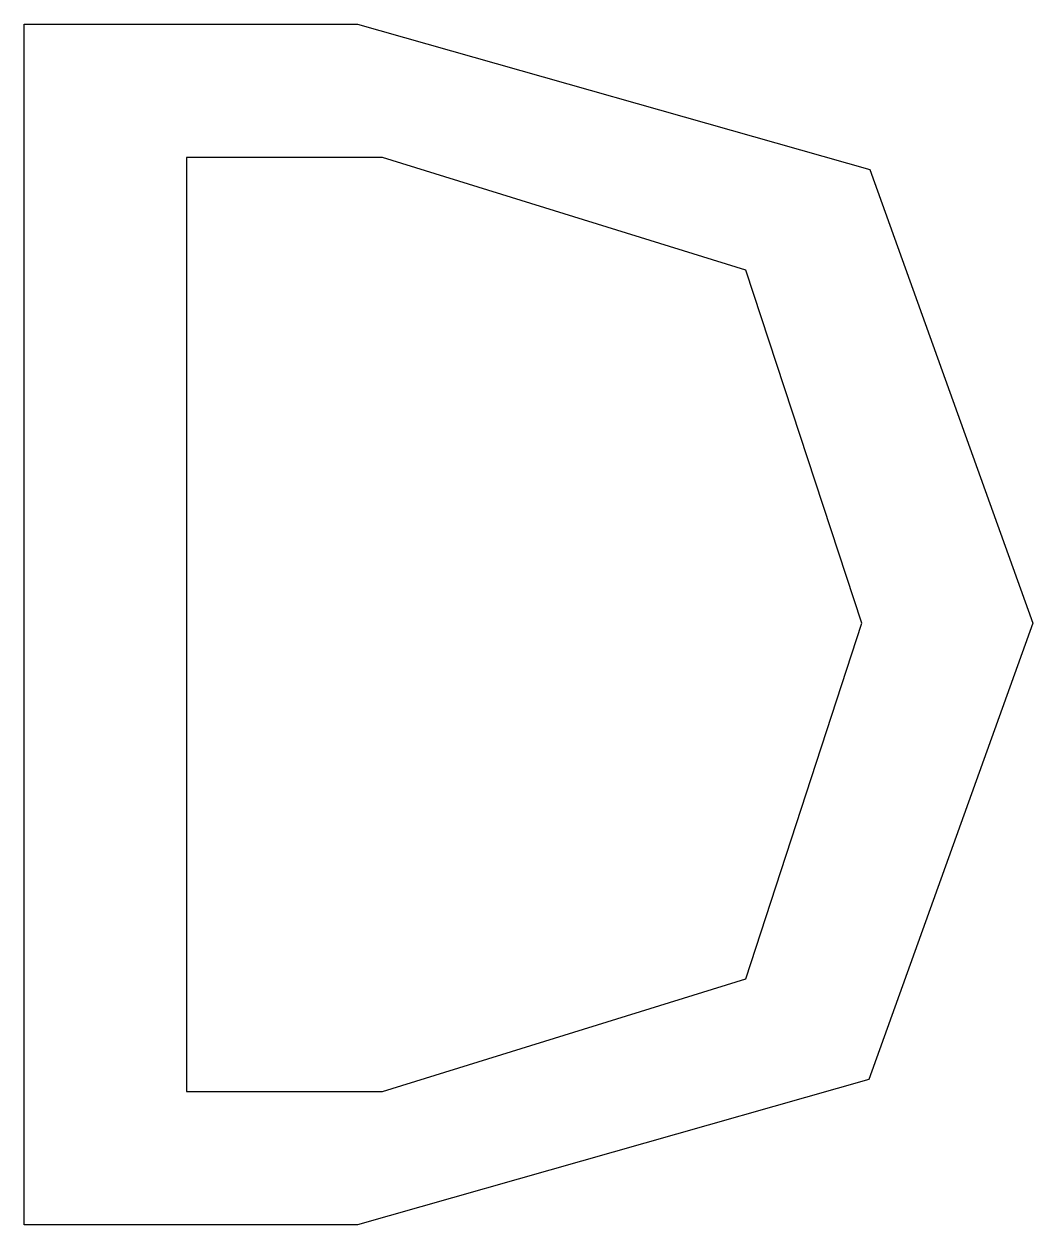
# Model space of a CAD drawing. Extents: x -3.05 to 3.86, y -3.67 to 4.56.
import ezdxf

# ---------------------------------------------------------------- set-up
doc = ezdxf.new("R2010")
doc.units = 0
doc.layers.get('0').update_dxf_attribs({"linetype": 'CONTINUOUS'})

msp = doc.modelspace()

# ---------------------------------------------------------------- linework, layer by layer
at = {"color": 7}
for points in [[(-3.054835, 4.559351), (-0.767292, 4.559351), (2.743951, 3.56165), (3.862917, 0.452797), (2.738439, -2.672594), (-0.767292, -3.670294), (-3.054835, -3.670294), (-3.054835, 4.559351)], [(-1.94138, 3.644333), (-1.94138, -2.755276), (-0.596415, -2.755276), (1.895077, -1.983573), (2.688827, 0.452797), (1.895077, 2.872633), (-0.596415, 3.644333), (-1.94138, 3.644333)]]:
    msp.add_lwpolyline(points, dxfattribs=at)

doc.saveas('drawing.dxf')
